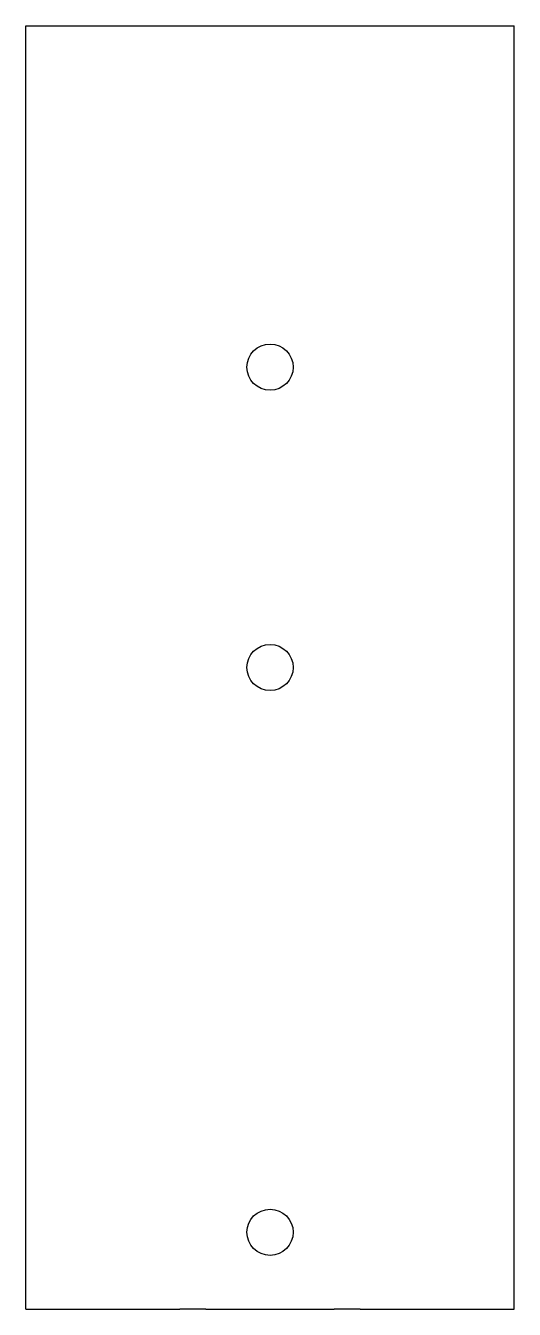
# Model space of a CAD drawing. Header units: millimetres. Extents: x 235 to 330, y -17 to 233.
import ezdxf

# ---------------------------------------------------------------- set-up
doc = ezdxf.new("R2010")
doc.units = ezdxf.units.MM
doc.layers.add('Default', color=7, linetype='Continuous')
doc.layers.add('JUNÇÃO_TUBOS_FRO', color=7, linetype='Continuous')

# ---------------------------------------------------------------- blocks, each defined once
blk = doc.blocks.new('SE')
at = {"layer": 'JUNÇÃO_TUBOS_FRO', "color": 7, "linetype": 'Continuous'}
for p, q in [((234.57, 232.84), (264.57, 232.84)), ((234.57, -17.16), (234.57, 232.84)), ((264.57, 232.84), (269.6, 232.84)), ((269.6, 232.84), (294.6, 232.84)), ((294.6, 232.84), (299.62, 232.84)), ((299.62, 232.84), (329.62, 232.84)), ((329.62, -17.16), (329.62, 232.84)), ((234.57, -17.16), (264.57, -17.16)), ((269.6, -17.16), (264.57, -17.16)), ((269.6, -17.16), (294.6, -17.16)), ((299.62, -17.16), (294.6, -17.16)), ((299.62, -17.16), (329.62, -17.16))]:
    blk.add_line(p, q, dxfattribs=at)
for centre in [(282.1, 166.34), (282.1, 107.84), (282.1, -2.16)]:
    blk.add_circle(centre, 4.5, dxfattribs=at)

msp = doc.modelspace()

# ---------------------------------------------------------------- block references
at = {"layer": 'Default'}
msp.add_blockref('SE', (0, 0), dxfattribs=at)

doc.saveas('drawing.dxf')
